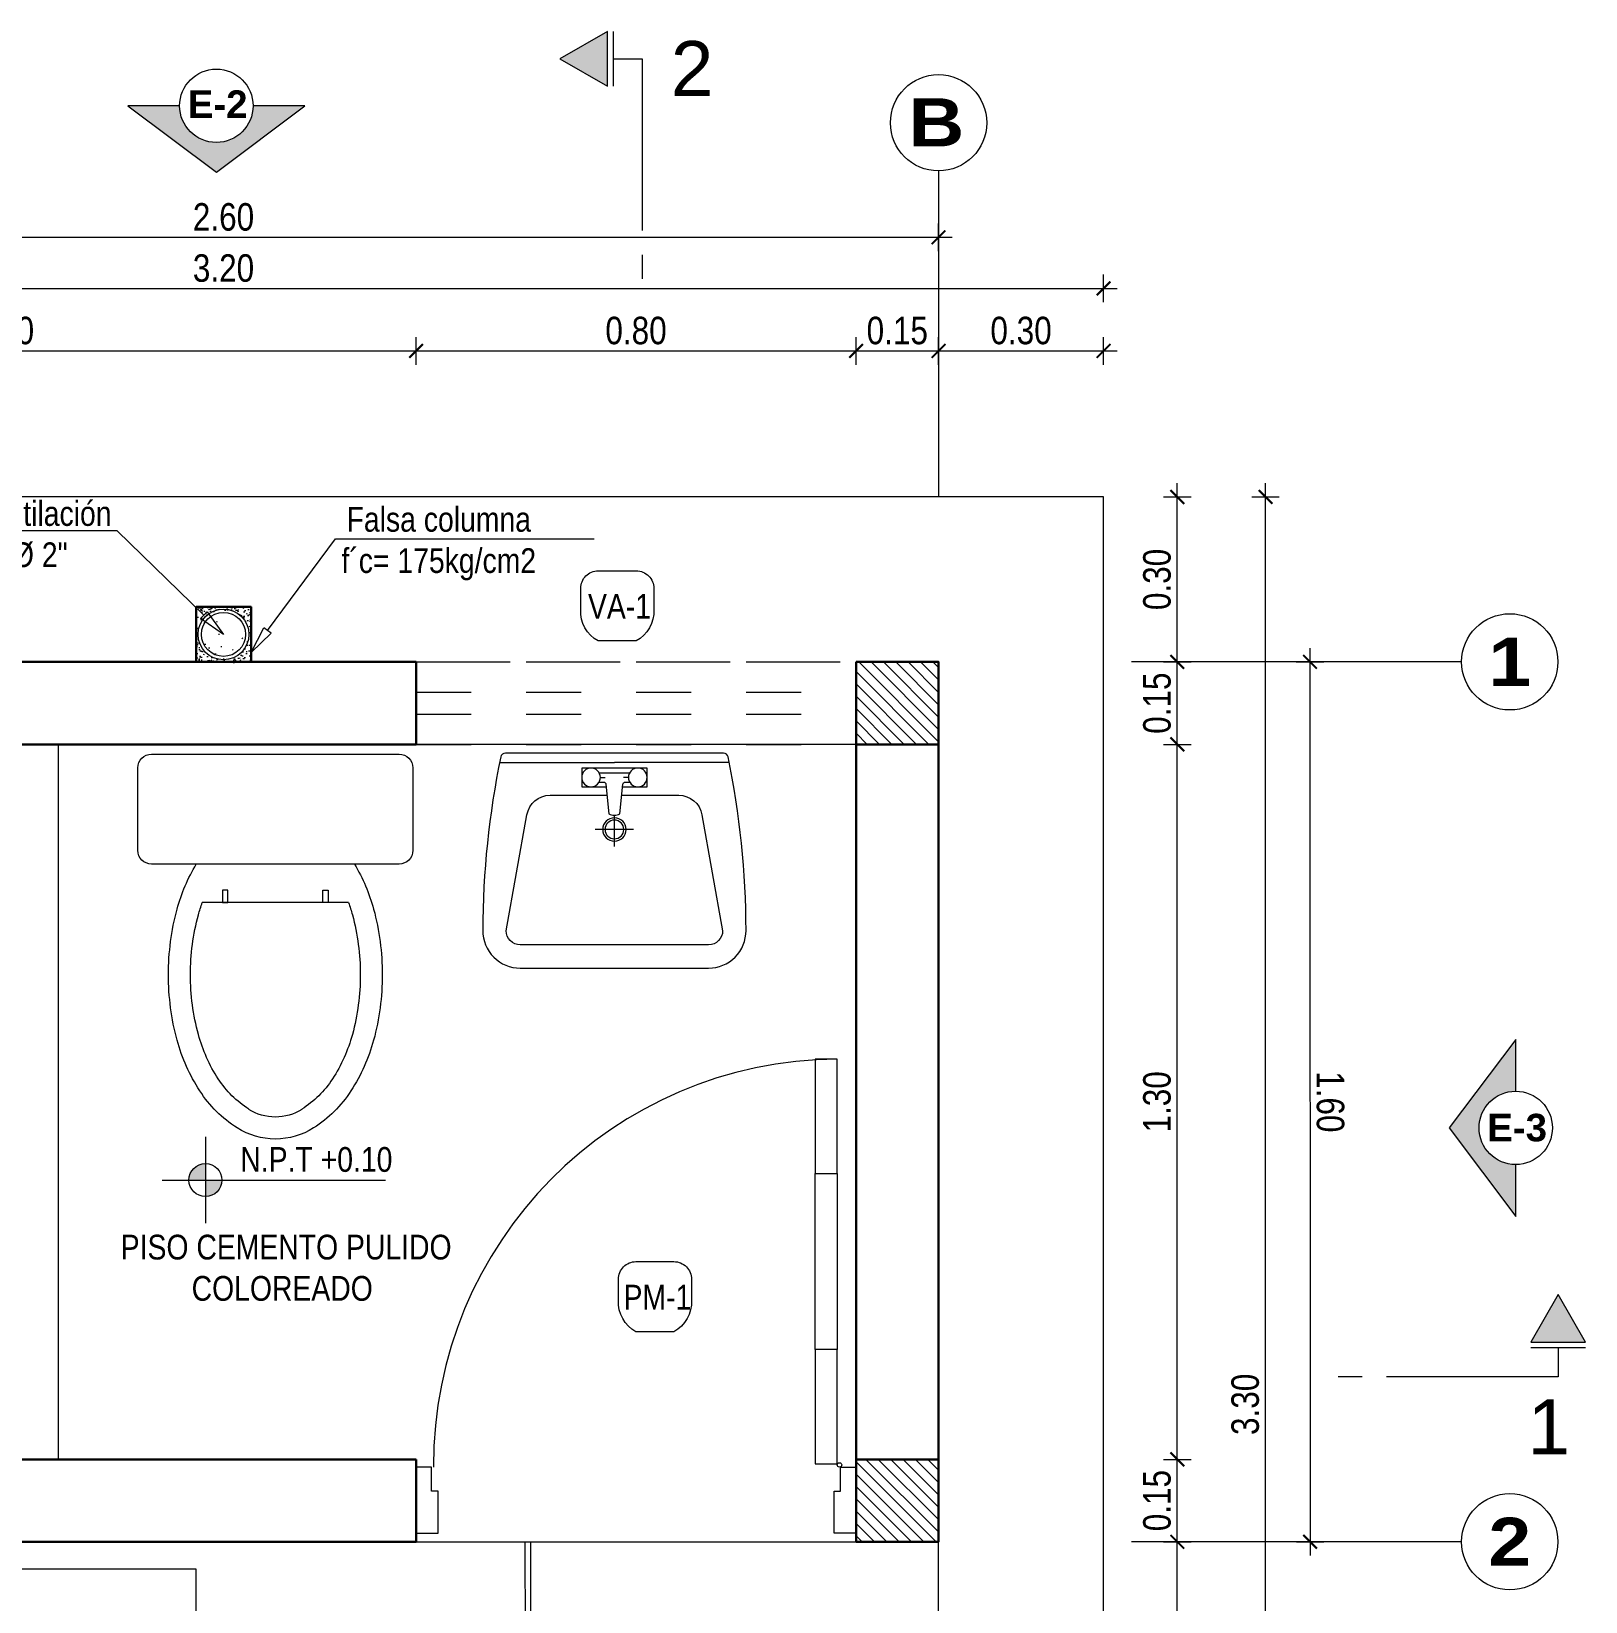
# Model space of a CAD drawing. Header units: metres. Extents: x 116.6 to 157, y -0.9 to 78.1.
# Drawn here: x 118.72 to 121.546, y 75.251 to 78.106 of the extents above; entities that cross this region are included whole.
import ezdxf
from ezdxf import colors
from ezdxf.entities.mleader import LeaderData, LeaderLine
from ezdxf.enums import TextEntityAlignment as Align
from ezdxf.math import Vec2, Vec3

# ---------------------------------------------------------------- set-up
doc = ezdxf.new("R2010")
doc.units = ezdxf.units.M
for name, pattern in [('ACAD_ISO02W100', [15, 12, -3]), ('ACAD_ISO04W100', [30, 24, -3, 0, -3]), ('DASHED2', [0.375, 0.25, -0.125])]:
    doc.linetypes.add(name, pattern=pattern)
doc.layers.get('0').update_dxf_attribs({"color": 253})
doc.layers.get('Defpoints').update_dxf_attribs({"color": 30, "lineweight": 9})
for name, color, linetype, lineweight in [('-Achurado', 251, 'Continuous', 5), ('-Acotado', 251, 'Continuous', 5), ('-Corte', 7, 'Continuous', 35), ('-Eje', 1, 'ACAD_ISO04W100', 9), ('-Proyeccion', 85, 'ACAD_ISO02W100', 9), ('-Textos', 7, 'Continuous', 20), ('-Vista', 148, 'Continuous', 9), ('ACI EJE', 8, 'DASHED2', 0), ('COLUMNAS', 4, 'Continuous', 50), ('Desagüe', 155, 'Continuous', 40), ('FIC-2ES_APARATOS SANITARIOS', 57, 'Continuous', 5), ('FIC-2ES_CONCRETO 210', 251, 'Continuous', 30), ('FIC-2ES_PUERTAS', 33, 'Continuous', 5), ('FIC-2ES_VEREDA', 253, 'Continuous', 5), ('ProfileEdges', 212, 'Continuous', 9)]:
    doc.layers.add(name, color=color, linetype=linetype, lineweight=lineweight)
doc.layers.add('A_50_CotasExter', color=253, linetype='Continuous')
doc.layers.add('THIET-BI', color=21, linetype='Continuous')
doc.layers.add('Observacioness', color=6, linetype='Continuous', plot=False)
doc.layers.add('VISTAS', color=7, linetype='Continuous', lineweight=5, true_color=0x383838)
doc.styles.add('-Arial', font='arial.ttf')
doc.styles.add('-Arial Narrow', font='ARIALN.TTF')
doc.styles.add('ARIALNEG', font='arialbd.ttf')
doc.dimstyles.new('Esc 1_20n', dxfattribs={"dimscale": 0.02, "dimtxt": 2, "dimasz": 1, "dimexe": 1, "dimexo": 1, "dimgap": 0.45, "dimtad": 1, "dimtoh": 1, "dimzin": 3, "dimdsep": 46, "dimtxsty": '-Arial Narrow', "dimblk": 'ARCHTICK', "dimcen": 1, "dimdle": 1, "dimclrd": 252, "dimclre": 252, "dimclrt": 252, "dimadec": 0, "dimazin": 0, "dimtfac": 1, "dimtix": 1, "dimtmove": 1, "dimatfit": 2, "dimldrblk": 'ARCHTICK', "dimfxl": 1, "dimfxlon": 1, "dimtolj": 2, "dimlwd": 5, "dimlwe": 5, "dimarcsym": 0})

# ---------------------------------------------------------------- blocks, each defined once
blk = doc.blocks.new('A$C562401CD')
at = {"color": 253, "lineweight": 5}
for points in [[(0.8617, 1.6605), (0.8167, 1.6605), (0.8167, 1.4265), (0.8617, 1.4265), (0.8617, 1.6605)], [(0.8167, 1.0665), (0.8167, 1.4265)], [(0.8617, 1.4265), (0.8617, 1.0665)], [(0.8617, 1.0665), (0.8167, 1.0665), (0.8167, 0.8325), (0.8617, 0.8325), (0.8617, 1.0665)], [(0.0315, 0.7763), (0.0315, 0.8258), (0, 0.8258), (0, 0.6908), (0.045, 0.6908), (0.045, 0.7763), (0.0315, 0.7763)], [(0.8685, 0.7763), (0.8685, 0.8258), (0.9, 0.8258), (0.9, 0.6908), (0.855, 0.6908), (0.855, 0.7763), (0.8685, 0.7763)]]:
    blk.add_lwpolyline(points, dxfattribs=at)
blk.add_circle((0.8662, 0.8303, 0), 0.0045, dxfattribs=at)
at = {"color": 253, "linetype": 'Continuous', "lineweight": 5}
blk.add_arc((0.8662, 0.8303, 0), 0.8303, 90.3108, 180.3108, dxfattribs=at)
blk = doc.blocks.new('A$C1C9F7481')
at = {"layer": 'THIET-BI', "color": 253, "linetype": 'Continuous', "lineweight": 5}
for p, q in [((2.7122, 1.8896), (2.9209, 1.8896)), ((3.1296, 1.8896), (2.9209, 1.8896)), ((2.9487, 1.8709), (2.8932, 1.8709)), ((2.8954, 1.8624), (2.9043, 1.8624)), ((2.9464, 1.8624), (2.9375, 1.8624)), ((2.9209, 1.7366), (2.9209, 1.7935))]:
    blk.add_line(p, q, dxfattribs=at)
blk.add_lwpolyline([(3.1276, 1.8998, -0.0504), (3.1602, 1.5838, -0.414891), (3.0922, 1.5156), (2.9209, 1.5156), (2.7496, 1.5156, -0.414891), (2.6816, 1.5838, -0.0504), (2.7143, 1.8998, -0.355722), (2.7226, 1.9066), (3.1192, 1.9066, -0.355722)], format="xyb", close=True, dxfattribs=at)
for points in [[(2.906, 1.8454), (2.8614, 1.8454), (2.8614, 1.8624), (2.8614, 1.8794), (2.9209, 1.8794), (2.9804, 1.8794), (2.9804, 1.8624), (2.9804, 1.8454), (2.9359, 1.8454)], [(2.8862, 1.7677), (2.9209, 1.7677), (2.9557, 1.7677)]]:
    blk.add_lwpolyline(points, dxfattribs=at)
for points in [[(2.9075, 1.83), (2.8039, 1.83, 0.366998), (2.762, 1.7944), (2.7241, 1.5837, 0.414891), (2.7496, 1.5581), (2.9209, 1.5581), (3.0922, 1.5581, 0.414891), (3.1177, 1.5837), (3.0799, 1.7944, 0.366998), (3.038, 1.83), (2.9344, 1.83)], [(2.9487, 1.8539), (2.9406, 1.8539, 0.385832), (2.9363, 1.8501), (2.931, 1.7962, -0.270314), (2.9108, 1.7962), (2.9055, 1.8501, 0.385832), (2.9013, 1.8539), (2.8932, 1.8539)]]:
    blk.add_lwpolyline(points, format="xyb", dxfattribs=at)
for centre, radius in [((2.8784, 1.8624), 0.017), ((2.9634, 1.8624), 0.017), ((2.9209, 1.7677), 0.0213), ((2.9209, 1.7677), 0.017)]:
    blk.add_circle(centre, radius, dxfattribs=at)
blk = doc.blocks.new('A$C793314D9')
at = {"layer": 'THIET-BI', "color": 253, "linetype": 'Continuous', "lineweight": 5}
for p, q in [((475, 700), (25, 700)), ((0, 675), (0, 525)), ((500, 525), (500, 675)), ((25, 500), (475, 500)), ((117.1, 430), (382.9, 430)), ((163.6, 452.4), (153.8, 452.4)), ((153.8, 452.4), (153.8, 429.9)), ((153.8, 429.9), (163.6, 429.9)), ((163.6, 429.9), (163.6, 452.4)), ((336.2, 452.4), (345.9, 452.4)), ((336.2, 429.9), (336.2, 452.4)), ((345.9, 429.9), (336.2, 429.9)), ((345.9, 452.4), (345.9, 429.9))]:
    blk.add_line(p, q, dxfattribs=at)
for centre, radius, start, end in [((25, 675), 25, 90, 180), ((475, 675), 25, 0, 90), ((25, 525), 25, 180, 270), ((475, 525), 25, 270, 0), ((383.8, 333.9), 323.5, 149.0966, 164.9269), ((116.2, 333.9), 323.5, 15.0731, 30.9034), ((383.8, 333.9), 283.5, 160.176, 164.9269), ((116.2, 333.9), 283.5, 15.0731, 19.824), ((513.7, 298.9), 458.1, 164.9269, 180), ((513.7, 298.9), 418.1, 164.9269, 180), ((-13.7, 298.9), 418.1, 0, 15.0731), ((-13.7, 298.9), 458.1, 0, 15.0731), ((513.7, 298.9), 458.1, 180, 195.0731), ((513.7, 298.9), 418.1, 180, 195.0731), ((-13.7, 298.9), 418.1, 344.9269, 360), ((-13.7, 298.9), 458.1, 344.9269, 0), ((383.8, 263.9), 323.5, 195.0731, 213.0315), ((383.8, 263.9), 283.5, 195.0731, 213.0315), ((116.2, 263.9), 283.5, 326.9685, 344.9269), ((116.2, 263.9), 323.5, 326.9685, 344.9269), ((301.7, 210.5), 225.5, 213.0315, 237.5002), ((301.7, 210.5), 185.5, 213.0315, 237.5002), ((198.3, 210.5), 185.5, 302.4998, 326.9685), ((198.3, 210.5), 225.5, 302.4998, 326.9685), ((250, 129.3), 89.3, 237.5002, 270), ((250, 129.3), 89.3, 270, 302.4998), ((250, 129.3), 129.3, 237.5002, 270), ((250, 129.3), 129.3, 270, 302.4998)]:
    blk.add_arc(centre, radius, start, end, dxfattribs=at)
blk = doc.blocks.new('Corte Vertical 1_1000')
at = {"layer": '-Eje'}
blk.add_hatch(color=256, dxfattribs=at).paths.add_polyline_path([(13.34, -3.56), (9.86, -1.57), (9.86, -5.55)])
for p, q in [((9.44, -1.57), (9.44, -5.55)), ((9.44, -3.56), (7.34, -3.56))]:
    blk.add_line(p, q, dxfattribs=at)
blk.add_lwpolyline([(13.34, -3.56), (9.86, -5.55), (9.86, -1.57)], close=True, dxfattribs=at)
for points in [[(7.34, -3.56), (7.34, -16.05)], [(7.34, -14.25), (7.34, -16)], [(7.34, -17.81), (7.34, -19.56)]]:
    blk.add_lwpolyline(points, dxfattribs=at)
at = {"layer": '-Eje', "style": '-Arial'}
blk.add_attdef('A', text='', height=4, dxfattribs=at).set_placement((3.71, -4.24), align=Align.MIDDLE)
blk = doc.blocks.new('Nivel Planta 1_1000')
at = {"layer": '-Acotado'}
h = blk.add_hatch(color=256, dxfattribs=at)
h.paths.add_polyline_path([(0, 1.2, 0.414214), (-1.2, 0), (0, 0)])
h.paths.add_polyline_path([(0, -1.2, 0.414214), (1.2, 0), (0, 0)])
for p, q in [((0, 3.14), (0, -3.14)), ((-3.14, 0), (13.1, 0))]:
    blk.add_line(p, q, dxfattribs=at)
blk.add_circle((0, 0), 1.2, dxfattribs=at)
at = {"layer": '-Acotado', "style": '-Arial Narrow'}
blk.add_attdef('NIVEL', (2.54, 0.6), '', height=1.8, dxfattribs=at)
blk = doc.blocks.new('_ClosedBlank')
at = {"color": 0, "linetype": 'ByBlock', "lineweight": -2}
for p, q in [((-1, 0.167), (0, 0)), ((-1, 0.167), (-1, -0.167)), ((0, 0), (-1, -0.167))]:
    blk.add_line(p, q, dxfattribs=at)
blk = doc.blocks.new('_ArchTick')
at = {"color": 0, "linetype": 'ByBlock', "const_width": 0.15}
blk.add_lwpolyline([(-0.5, -0.5), (0.5, 0.5)], dxfattribs=at)
blk = doc.blocks.new('*D745')
at = {"layer": 'A_50_CotasExter', "color": 252, "lineweight": 5, "transparency": 16777216}
for p, q in [((119.0195, 73.8321), (119.0195, 73.7821)), ((119.4195, 73.8321), (119.4195, 73.7821)), ((118.9945, 73.8071), (119.4445, 73.8071))]:
    blk.add_line(p, q, dxfattribs=at)
at = {"layer": 'Defpoints', "color": 0, "transparency": 16777216}
for p in [(119.4195, 75.3596), (119.0195, 74.7096), (119.4195, 73.8071)]:
    blk.add_point(p, dxfattribs=at)
at = {"layer": 'A_50_CotasExter', "color": 252, "lineweight": 5, "transparency": 16777216, "xscale": 0.025, "yscale": 0.025, "zscale": 0.025}
for p, rotation in [((119.0195, 73.8071), 179.9999999999919), ((119.4195, 73.8071), 359.9999999999918)]:
    blk.add_blockref('_ArchTick', p, dxfattribs=dict(at, rotation=rotation))
at = {"layer": 'A_50_CotasExter', "color": 252, "transparency": 16777216, "insert": (119.2195, 73.8438), "char_height": 0.05, "attachment_point": 5, "style": '-Arial Narrow'}
blk.add_mtext('\\A2;0.40', dxfattribs=at)
blk = doc.blocks.new('*D746')
at = {"layer": 'A_50_CotasExter', "color": 252, "lineweight": 5, "transparency": 16777216}
for p, q in [((119.4195, 73.8321), (119.4195, 73.7821)), ((120.2195, 73.8321), (120.2195, 73.7821)), ((119.3945, 73.8071), (120.2445, 73.8071))]:
    blk.add_line(p, q, dxfattribs=at)
at = {"layer": 'Defpoints', "color": 0, "transparency": 16777216}
for p in [(119.4195, 75.3596), (120.2195, 75.3596), (120.2195, 73.8071)]:
    blk.add_point(p, dxfattribs=at)
at = {"layer": 'A_50_CotasExter', "color": 252, "lineweight": 5, "transparency": 16777216, "xscale": 0.025, "yscale": 0.025, "zscale": 0.025}
for p, rotation in [((119.4195, 73.8071), 179.9999999999919), ((120.2195, 73.8071), 359.9999999999918)]:
    blk.add_blockref('_ArchTick', p, dxfattribs=dict(at, rotation=rotation))
at = {"layer": 'A_50_CotasExter', "color": 252, "transparency": 16777216, "insert": (119.8195, 73.8438), "char_height": 0.05, "attachment_point": 5, "style": '-Arial Narrow'}
blk.add_mtext('\\A2;0.80', dxfattribs=at)
blk = doc.blocks.new('*D747')
at = {"layer": 'A_50_CotasExter', "color": 252, "lineweight": 5, "transparency": 16777216}
for p, q in [((120.2195, 73.8321), (120.2195, 73.7821)), ((120.3695, 73.8321), (120.3695, 73.7821)), ((120.1945, 73.8071), (120.3945, 73.8071))]:
    blk.add_line(p, q, dxfattribs=at)
at = {"layer": 'Defpoints', "color": 0, "transparency": 16777216}
for p in [(120.2195, 75.3596), (120.3695, 75.3596), (120.3695, 73.8071)]:
    blk.add_point(p, dxfattribs=at)
at = {"layer": 'A_50_CotasExter', "color": 252, "lineweight": 5, "transparency": 16777216, "xscale": 0.025, "yscale": 0.025, "zscale": 0.025}
for p, rotation in [((120.2195, 73.8071), 179.9999999999919), ((120.3695, 73.8071), 359.9999999999918)]:
    blk.add_blockref('_ArchTick', p, dxfattribs=dict(at, rotation=rotation))
at = {"layer": 'A_50_CotasExter', "color": 252, "transparency": 16777216, "insert": (120.2945, 73.8438), "char_height": 0.05, "attachment_point": 5, "style": '-Arial Narrow'}
blk.add_mtext('\\A2;0.15', dxfattribs=at)
blk = doc.blocks.new('*D759')
at = {"layer": 'A_50_CotasExter', "color": 252, "lineweight": 5, "transparency": 16777216}
for p, q in [((120.8036, 73.9346), (120.8036, 75.3846)), ((120.7786, 75.3596), (120.8286, 75.3596)), ((120.7786, 73.9596), (120.8286, 73.9596))]:
    blk.add_line(p, q, dxfattribs=at)
at = {"layer": 'Defpoints', "color": 0, "transparency": 16777216}
for p in [(120.3695, 75.3596), (120.8036, 75.3596), (120.6695, 73.9596)]:
    blk.add_point(p, dxfattribs=at)
at = {"layer": 'A_50_CotasExter', "color": 252, "lineweight": 5, "transparency": 16777216, "xscale": 0.025, "yscale": 0.025, "zscale": 0.025}
for p, rotation in [((120.8036, 75.3596), 90), ((120.8036, 73.9596), 270)]:
    blk.add_blockref('_ArchTick', p, dxfattribs=dict(at, rotation=rotation))
at = {"layer": 'A_50_CotasExter', "color": 252, "transparency": 16777216, "insert": (120.7668, 74.6596), "char_height": 0.05, "attachment_point": 5, "rotation": 90, "style": '-Arial Narrow'}
blk.add_mtext('\\A2;1.40', dxfattribs=at)
blk = doc.blocks.new('*D760')
at = {"layer": 'A_50_CotasExter', "color": 252, "lineweight": 5, "transparency": 16777216}
for p, q in [((120.8036, 75.3346), (120.8036, 75.5346)), ((120.7786, 75.5096), (120.8286, 75.5096)), ((120.7786, 75.3596), (120.8286, 75.3596))]:
    blk.add_line(p, q, dxfattribs=at)
at = {"layer": 'Defpoints', "color": 0, "transparency": 16777216}
for p in [(120.3695, 75.5096), (120.8036, 75.5096), (120.3695, 75.3596)]:
    blk.add_point(p, dxfattribs=at)
at = {"layer": 'A_50_CotasExter', "color": 252, "lineweight": 5, "transparency": 16777216, "xscale": 0.025, "yscale": 0.025, "zscale": 0.025}
for p, rotation in [((120.8036, 75.5096), 90), ((120.8036, 75.3596), 270)]:
    blk.add_blockref('_ArchTick', p, dxfattribs=dict(at, rotation=rotation))
at = {"layer": 'A_50_CotasExter', "color": 252, "transparency": 16777216, "insert": (120.7668, 75.4346), "char_height": 0.05, "attachment_point": 5, "rotation": 90, "style": '-Arial Narrow'}
blk.add_mtext('\\A2;0.15', dxfattribs=at)
blk = doc.blocks.new('*D761')
at = {"layer": 'A_50_CotasExter', "color": 252, "lineweight": 5, "transparency": 16777216}
for p, q in [((120.8036, 75.4846), (120.8036, 76.8346)), ((120.7786, 76.8096), (120.8286, 76.8096)), ((120.7786, 75.5096), (120.8286, 75.5096))]:
    blk.add_line(p, q, dxfattribs=at)
at = {"layer": 'Defpoints', "color": 0, "transparency": 16777216}
for p in [(120.3695, 76.8096), (120.8036, 76.8096), (120.3695, 75.5096)]:
    blk.add_point(p, dxfattribs=at)
at = {"layer": 'A_50_CotasExter', "color": 252, "lineweight": 5, "transparency": 16777216, "xscale": 0.025, "yscale": 0.025, "zscale": 0.025}
for p, rotation in [((120.8036, 76.8096), 90), ((120.8036, 75.5096), 270)]:
    blk.add_blockref('_ArchTick', p, dxfattribs=dict(at, rotation=rotation))
at = {"layer": 'A_50_CotasExter', "color": 252, "transparency": 16777216, "insert": (120.7668, 76.1596), "char_height": 0.05, "attachment_point": 5, "rotation": 90, "style": '-Arial Narrow'}
blk.add_mtext('\\A2;1.30', dxfattribs=at)
blk = doc.blocks.new('*D762')
at = {"layer": 'A_50_CotasExter', "color": 252, "lineweight": 5, "transparency": 16777216}
for p, q in [((120.8036, 76.7846), (120.8036, 76.9846)), ((120.7786, 76.9596), (120.8286, 76.9596)), ((120.7786, 76.8096), (120.8286, 76.8096))]:
    blk.add_line(p, q, dxfattribs=at)
at = {"layer": 'Defpoints', "color": 0, "transparency": 16777216}
for p in [(120.3695, 76.9596), (120.8036, 76.9596), (120.3695, 76.8096)]:
    blk.add_point(p, dxfattribs=at)
at = {"layer": 'A_50_CotasExter', "color": 252, "lineweight": 5, "transparency": 16777216, "xscale": 0.025, "yscale": 0.025, "zscale": 0.025}
for p, rotation in [((120.8036, 76.9596), 90), ((120.8036, 76.8096), 270)]:
    blk.add_blockref('_ArchTick', p, dxfattribs=dict(at, rotation=rotation))
at = {"layer": 'A_50_CotasExter', "color": 252, "transparency": 16777216, "insert": (120.7668, 76.8846), "char_height": 0.05, "attachment_point": 5, "rotation": 90, "style": '-Arial Narrow'}
blk.add_mtext('\\A2;0.15', dxfattribs=at)
blk = doc.blocks.new('*D763')
at = {"layer": 'A_50_CotasExter', "color": 252, "lineweight": 5, "transparency": 16777216}
for p, q in [((120.8036, 76.9346), (120.8036, 77.2846)), ((120.7786, 77.2596), (120.8286, 77.2596)), ((120.7786, 76.9596), (120.8286, 76.9596))]:
    blk.add_line(p, q, dxfattribs=at)
at = {"layer": 'Defpoints', "color": 0, "transparency": 16777216}
for p in [(120.4695, 77.2596), (120.8036, 77.2596), (120.3695, 76.9596)]:
    blk.add_point(p, dxfattribs=at)
at = {"layer": 'A_50_CotasExter', "color": 252, "lineweight": 5, "transparency": 16777216, "xscale": 0.025, "yscale": 0.025, "zscale": 0.025}
for p, rotation in [((120.8036, 77.2596), 90), ((120.8036, 76.9596), 270)]:
    blk.add_blockref('_ArchTick', p, dxfattribs=dict(at, rotation=rotation))
at = {"layer": 'A_50_CotasExter', "color": 252, "transparency": 16777216, "insert": (120.7668, 77.1096), "char_height": 0.05, "attachment_point": 5, "rotation": 90, "style": '-Arial Narrow'}
blk.add_mtext('\\A2;0.30', dxfattribs=at)
blk = doc.blocks.new('*D764')
at = {"layer": 'A_50_CotasExter', "color": 252, "lineweight": 5, "transparency": 16777216}
for p, q in [((120.964, 73.9346), (120.964, 77.2846)), ((120.939, 77.2596), (120.989, 77.2596)), ((120.939, 73.9596), (120.989, 73.9596))]:
    blk.add_line(p, q, dxfattribs=at)
at = {"layer": 'Defpoints', "color": 0, "transparency": 16777216}
for p in [(120.6695, 77.2596), (120.964, 77.2596), (120.6695, 73.9596)]:
    blk.add_point(p, dxfattribs=at)
at = {"layer": 'A_50_CotasExter', "color": 252, "lineweight": 5, "transparency": 16777216, "xscale": 0.025, "yscale": 0.025, "zscale": 0.025}
for p, rotation in [((120.964, 77.2596), 90), ((120.964, 73.9596), 270)]:
    blk.add_blockref('_ArchTick', p, dxfattribs=dict(at, rotation=rotation))
at = {"layer": 'A_50_CotasExter', "color": 252, "transparency": 16777216, "insert": (120.9272, 75.6096), "char_height": 0.05, "attachment_point": 5, "rotation": 90, "style": '-Arial Narrow'}
blk.add_mtext('\\A2;3.30', dxfattribs=at)
blk = doc.blocks.new('*D765')
at = {"layer": 'A_50_CotasExter', "color": 252, "lineweight": 5, "transparency": 16777216}
for p, q in [((121.0448, 76.9847), (121.045, 75.3347)), ((121.0198, 76.9597), (121.0698, 76.9597)), ((121.02, 75.3597), (121.07, 75.3597))]:
    blk.add_line(p, q, dxfattribs=at)
at = {"layer": 'Defpoints', "color": 0, "transparency": 16777216}
for p in [(120.6695, 76.9596), (120.6697, 75.3596), (121.045, 75.3597)]:
    blk.add_point(p, dxfattribs=at)
at = {"layer": 'A_50_CotasExter', "color": 252, "lineweight": 5, "transparency": 16777216, "xscale": 0.025, "yscale": 0.025, "zscale": 0.025}
for p, rotation in [((121.0448, 76.9597), 90.00778320935338), ((121.045, 75.3597), 270.0077832093534)]:
    blk.add_blockref('_ArchTick', p, dxfattribs=dict(at, rotation=rotation))
at = {"layer": 'A_50_CotasExter', "color": 252, "transparency": 16777216, "insert": (121.0817, 76.1597), "char_height": 0.05, "attachment_point": 5, "rotation": 270.0078, "style": '-Arial Narrow'}
blk.add_mtext('\\A2;1.60', dxfattribs=at)
blk = doc.blocks.new('*D768')
at = {"layer": 'A_50_CotasExter', "color": 252, "lineweight": 5, "transparency": 16777216}
for p, q in [((117.9195, 77.5001), (117.9195, 77.5501)), ((119.4195, 77.5001), (119.4195, 77.5501)), ((117.8945, 77.5251), (119.4445, 77.5251))]:
    blk.add_line(p, q, dxfattribs=at)
at = {"layer": 'Defpoints', "color": 0, "transparency": 16777216}
for p in [(119.4195, 77.5251), (117.9195, 77.0596), (119.4195, 77.0596)]:
    blk.add_point(p, dxfattribs=at)
at = {"layer": 'A_50_CotasExter', "color": 252, "lineweight": 5, "transparency": 16777216, "xscale": 0.025, "yscale": 0.025, "zscale": 0.025, "rotation": 180}
blk.add_blockref('_ArchTick', (117.9195, 77.5251), dxfattribs=at)
at = {"layer": 'A_50_CotasExter', "color": 252, "lineweight": 5, "transparency": 16777216, "xscale": 0.025, "yscale": 0.025, "zscale": 0.025}
blk.add_blockref('_ArchTick', (119.4195, 77.5251), dxfattribs=at)
at = {"layer": 'A_50_CotasExter', "color": 252, "transparency": 16777216, "insert": (118.6695, 77.5619), "char_height": 0.05, "attachment_point": 5, "style": '-Arial Narrow'}
blk.add_mtext('\\A2;1.50', dxfattribs=at)
blk = doc.blocks.new('*D769')
at = {"layer": 'A_50_CotasExter', "color": 252, "lineweight": 5, "transparency": 16777216}
for p, q in [((119.4195, 77.5001), (119.4195, 77.5501)), ((120.2195, 77.5001), (120.2195, 77.5501)), ((119.3945, 77.5251), (120.2445, 77.5251))]:
    blk.add_line(p, q, dxfattribs=at)
at = {"layer": 'Defpoints', "color": 0, "transparency": 16777216}
for p in [(120.2195, 77.5251), (119.4195, 77.0596), (120.2195, 77.0596)]:
    blk.add_point(p, dxfattribs=at)
at = {"layer": 'A_50_CotasExter', "color": 252, "lineweight": 5, "transparency": 16777216, "xscale": 0.025, "yscale": 0.025, "zscale": 0.025, "rotation": 180}
blk.add_blockref('_ArchTick', (119.4195, 77.5251), dxfattribs=at)
at = {"layer": 'A_50_CotasExter', "color": 252, "lineweight": 5, "transparency": 16777216, "xscale": 0.025, "yscale": 0.025, "zscale": 0.025}
blk.add_blockref('_ArchTick', (120.2195, 77.5251), dxfattribs=at)
at = {"layer": 'A_50_CotasExter', "color": 252, "transparency": 16777216, "insert": (119.8195, 77.5619), "char_height": 0.05, "attachment_point": 5, "style": '-Arial Narrow'}
blk.add_mtext('\\A2;0.80', dxfattribs=at)
blk = doc.blocks.new('*D770')
at = {"layer": 'A_50_CotasExter', "color": 252, "lineweight": 5, "transparency": 16777216}
for p, q in [((120.2195, 77.5001), (120.2195, 77.5501)), ((120.3695, 77.5001), (120.3695, 77.5501)), ((120.1945, 77.5251), (120.3945, 77.5251))]:
    blk.add_line(p, q, dxfattribs=at)
at = {"layer": 'Defpoints', "color": 0, "transparency": 16777216}
for p in [(120.3695, 77.5251), (120.2195, 77.0596), (120.3695, 77.0596)]:
    blk.add_point(p, dxfattribs=at)
at = {"layer": 'A_50_CotasExter', "color": 252, "lineweight": 5, "transparency": 16777216, "xscale": 0.025, "yscale": 0.025, "zscale": 0.025, "rotation": 180}
blk.add_blockref('_ArchTick', (120.2195, 77.5251), dxfattribs=at)
at = {"layer": 'A_50_CotasExter', "color": 252, "lineweight": 5, "transparency": 16777216, "xscale": 0.025, "yscale": 0.025, "zscale": 0.025}
blk.add_blockref('_ArchTick', (120.3695, 77.5251), dxfattribs=at)
at = {"layer": 'A_50_CotasExter', "color": 252, "transparency": 16777216, "insert": (120.2945, 77.5619), "char_height": 0.05, "attachment_point": 5, "style": '-Arial Narrow'}
blk.add_mtext('\\A2;0.15', dxfattribs=at)
blk = doc.blocks.new('*D771')
at = {"layer": 'A_50_CotasExter', "color": 252, "lineweight": 5, "transparency": 16777216}
for p, q in [((120.3695, 77.5001), (120.3695, 77.5501)), ((120.6695, 77.5001), (120.6695, 77.5501)), ((120.3445, 77.5251), (120.6945, 77.5251))]:
    blk.add_line(p, q, dxfattribs=at)
at = {"layer": 'Defpoints', "color": 0, "transparency": 16777216}
for p in [(120.6695, 77.5251), (120.6695, 77.2596), (120.3695, 77.0596)]:
    blk.add_point(p, dxfattribs=at)
at = {"layer": 'A_50_CotasExter', "color": 252, "lineweight": 5, "transparency": 16777216, "xscale": 0.025, "yscale": 0.025, "zscale": 0.025, "rotation": 180}
blk.add_blockref('_ArchTick', (120.3695, 77.5251), dxfattribs=at)
at = {"layer": 'A_50_CotasExter', "color": 252, "lineweight": 5, "transparency": 16777216, "xscale": 0.025, "yscale": 0.025, "zscale": 0.025}
blk.add_blockref('_ArchTick', (120.6695, 77.5251), dxfattribs=at)
at = {"layer": 'A_50_CotasExter', "color": 252, "transparency": 16777216, "insert": (120.5195, 77.5619), "char_height": 0.05, "attachment_point": 5, "style": '-Arial Narrow'}
blk.add_mtext('\\A2;0.30', dxfattribs=at)
blk = doc.blocks.new('*D772')
at = {"layer": 'A_50_CotasExter', "color": 252, "lineweight": 5, "transparency": 16777216}
for p, q in [((117.4695, 77.6138), (117.4695, 77.6638)), ((120.6695, 77.6138), (120.6695, 77.6638)), ((117.4445, 77.6388), (120.6945, 77.6388))]:
    blk.add_line(p, q, dxfattribs=at)
at = {"layer": 'Defpoints', "color": 0, "transparency": 16777216}
for p in [(120.6695, 77.6388), (117.4695, 77.2596), (120.6695, 77.2596)]:
    blk.add_point(p, dxfattribs=at)
at = {"layer": 'A_50_CotasExter', "color": 252, "lineweight": 5, "transparency": 16777216, "xscale": 0.025, "yscale": 0.025, "zscale": 0.025, "rotation": 180}
blk.add_blockref('_ArchTick', (117.4695, 77.6388), dxfattribs=at)
at = {"layer": 'A_50_CotasExter', "color": 252, "lineweight": 5, "transparency": 16777216, "xscale": 0.025, "yscale": 0.025, "zscale": 0.025}
blk.add_blockref('_ArchTick', (120.6695, 77.6388), dxfattribs=at)
at = {"layer": 'A_50_CotasExter', "color": 252, "transparency": 16777216, "insert": (119.0695, 77.6755), "char_height": 0.05, "attachment_point": 5, "style": '-Arial Narrow'}
blk.add_mtext('\\A2;3.20', dxfattribs=at)
blk = doc.blocks.new('*D773')
at = {"layer": 'A_50_CotasExter', "color": 252, "lineweight": 5, "transparency": 16777216}
for p, q in [((117.7695, 77.7067), (117.7695, 77.7567)), ((120.3695, 77.7067), (120.3695, 77.7567)), ((117.7445, 77.7317), (120.3945, 77.7317))]:
    blk.add_line(p, q, dxfattribs=at)
at = {"layer": 'Defpoints', "color": 0, "transparency": 16777216}
for p in [(120.3695, 77.7317), (117.7695, 77.2596), (120.3695, 77.2596)]:
    blk.add_point(p, dxfattribs=at)
at = {"layer": 'A_50_CotasExter', "color": 252, "lineweight": 5, "transparency": 16777216, "xscale": 0.025, "yscale": 0.025, "zscale": 0.025, "rotation": 180}
blk.add_blockref('_ArchTick', (117.7695, 77.7317), dxfattribs=at)
at = {"layer": 'A_50_CotasExter', "color": 252, "lineweight": 5, "transparency": 16777216, "xscale": 0.025, "yscale": 0.025, "zscale": 0.025}
blk.add_blockref('_ArchTick', (120.3695, 77.7317), dxfattribs=at)
at = {"layer": 'A_50_CotasExter', "color": 252, "transparency": 16777216, "insert": (119.0695, 77.7685), "char_height": 0.05, "attachment_point": 5, "style": '-Arial Narrow'}
blk.add_mtext('\\A2;2.60', dxfattribs=at)

msp = doc.modelspace()

# ---------------------------------------------------------------- hatches: boundary and pattern name
at = {"layer": '-Achurado', "lineweight": 5, "ltscale": 0.009}
h = msp.add_hatch(dxfattribs=at)
h.set_pattern_fill('ANSI31', color=256, scale=0.005, angle=-90)
h.paths.add_polyline_path([(120.3695, 76.9596), (120.2195, 76.9596), (120.2195, 76.8096), (120.3695, 76.8096)])
h = msp.add_hatch(dxfattribs=at)
h.set_pattern_fill('ANSI31', color=256, scale=0.005, angle=-90)
h.paths.add_polyline_path([(120.3695, 75.5096), (120.2195, 75.5096), (120.2195, 75.3596), (120.3695, 75.3596)])
at = {"layer": 'Observacioness', "lineweight": 5, "ltscale": 0.1}
h = msp.add_hatch(dxfattribs=at)
h.set_pattern_fill('AR-CONC', color=0, scale=0.003)
h.set_pattern_definition([(50, (-800677.120523, -9254151.98361), (0.021517805478023, -0.001882564049478), [0.00225, -0.02475]), (355, (-800677.120523, -9254151.98361), (-0.00416254000839, 0.022565764011), [0.0018, -0.0198]), (100.45144446, (-800677.11873, -9254151.983767), (0.017355265401813, 0.02068319972906), [0.00191220576, -0.02103426336]), (46.1842, (-800677.120523, -9254151.97761), (0.03201723992015, -0.00496557842379), [0.003375, -0.037125]), (96.63563549, (-800677.117855, -9254151.978024), (0.02803985837023, 0.02922355802324), [0.00286831026, -0.0315514128]), (351.18416399, (-800677.120523, -9254151.97761), (0.02803985835164, 0.0292235580081), [0.0027, -0.02970000003]), (21, (-800677.117523, -9254151.97911), (0.017907211563554, -0.01207856671996), [0.00225, -0.02475]), (326, (-800677.117523, -9254151.97911), (0.00729945995765, 0.021754501351406), [0.0018, -0.0198]), (71.45144474, (-800677.11603, -9254151.980116), (0.0252066713019, 0.00967593458419), [0.0019122057, -0.02103426336]), (37.5, (-800677.120523, -9254151.98361), (0.000364795659519, 0.0099868156149393), [0, -0.01956, 0, -0.0201, 0, -0.019875]), (7.5, (-800677.120523, -9254151.98361), (0.007892086123264, 0.011832351356471), [0, -0.01146, 0, -0.01911, 0, -0.007575]), (327.5, (-800677.127213, -9254151.98361), (0.016014673085172, -0.0006766461520314), [0, -0.0075, 0, -0.0234, 0, -0.03105]), (317.5, (-800677.130213, -9254151.98361), (0.017495585080272, 0.00300314946997), [0, -0.00975, 0, -0.01554, 0, -0.02205])])
h.paths.add_polyline_path([(119.0195, 76.9596), (119.0195, 77.0596), (119.1195, 77.0596), (119.1195, 76.9596)])
edge = h.paths.add_edge_path(flags=16)
edge.add_arc((119.0695, 77.0096), 0.0462, 0, 360)
at = {"layer": 'VISTAS', "true_color": 0xc2c2c2}
h = msp.add_hatch(color=9, dxfattribs=at)
h.dxf.hatch_style = 1
h.paths.add_polyline_path([(118.9898, 77.9709), (118.8954, 77.9709), (119.0565, 77.8501), (119.2176, 77.9709), (119.1232, 77.9709, -0.198912), (119.1037, 77.9238, -0.668179)])
h = msp.add_hatch(color=9, dxfattribs=at)
h.dxf.hatch_style = 1
h.paths.add_polyline_path([(121.4188, 76.1789), (121.4188, 76.2733), (121.298, 76.1123), (121.4188, 75.9512), (121.4188, 76.0456, -0.198912), (121.3716, 76.0651, -0.668179)])

# ---------------------------------------------------------------- linework, layer by layer
at = {"layer": '-Acotado'}
for points in [[(119.7508, 77.1252), (119.8199, 77.1252, -0.414214), (119.8518, 77.0933), (119.8518, 77.0546, -0.286478), (119.8199, 76.9977), (119.7508, 76.9977, -0.286478), (119.7189, 77.0546), (119.7189, 77.0933, -0.414214)], [(119.8194, 75.8691), (119.8884, 75.8691, -0.414214), (119.9203, 75.8372), (119.9203, 75.7985, -0.286478), (119.8884, 75.7416), (119.8194, 75.7416, -0.286478), (119.7875, 75.7985), (119.7875, 75.8372, -0.414214)]]:
    msp.add_lwpolyline(points, format="xyb", close=True, dxfattribs=at)
at = {"layer": '-Corte', "color": 253, "lineweight": 5}
msp.add_lwpolyline([(117.8195, 75.3096), (117.8195, 75.2296), (119.0195, 75.2296), (119.0195, 75.3096)], close=True, dxfattribs=at)
at = {"layer": '-Eje', "ltscale": 0.025}
for p, q in [((120.3695, 77.8525), (120.3695, 77.2596)), ((121.3205, 76.9597), (120.6695, 76.9596)), ((121.3205, 75.3597), (120.6695, 75.3596))]:
    msp.add_line(p, q, dxfattribs=at)
at = {"layer": '-Eje', "linetype": 'ByBlock', "ltscale": 0.025}
for centre in [(120.3695, 77.94), (121.408, 76.9597), (121.408, 75.3597)]:
    msp.add_circle(centre, 0.0875, dxfattribs=at)
at = {"layer": '-Proyeccion', "ltscale": 3}
msp.add_lwpolyline([(117.4695, 73.9596), (120.6695, 73.9596), (120.6695, 77.2596), (117.4695, 77.2596)], close=True, dxfattribs=at)
at = {"layer": '-Vista', "color": 254}
for p, q in [((119.6175, 75.3596), (119.6192, 74.3196)), ((119.6275, 75.3596), (119.6292, 74.3196))]:
    msp.add_line(p, q, dxfattribs=at)
at = {"layer": 'ACI EJE', "ltscale": 0.3}
for p, q in [((119.4909, 76.9596), (120.2195, 76.9596)), ((119.4195, 76.9046), (120.2195, 76.9046)), ((119.4195, 76.8646), (120.2195, 76.8646)), ((119.4195, 76.8096), (120.2195, 76.8096))]:
    msp.add_line(p, q, dxfattribs=at)
msp.add_lwpolyline([(119.4195, 76.9596), (120.2195, 76.9596)], dxfattribs=at)
at = {"layer": 'COLUMNAS', "color": 5, "lineweight": 0}
msp.add_line((119.4195, 75.3596), (119.4195, 75.5096), dxfattribs=at)
at = {"layer": 'Desagüe', "lineweight": 5, "ltscale": 0.1}
for radius in [0.0462, 0.04]:
    msp.add_circle((119.0695, 77.0096), radius, dxfattribs=at)
at = {"layer": 'FIC-2ES_CONCRETO 210'}
for p, q in [((119.4195, 76.9596), (119.4195, 76.8096)), ((120.2195, 76.9596), (120.2195, 76.8096)), ((117.7695, 76.8096), (119.4195, 76.8096)), ((120.3695, 76.8096), (120.2195, 76.8096)), ((120.2195, 76.8096), (120.2195, 75.3596)), ((119.4195, 75.5096), (117.9195, 75.5096)), ((120.2195, 75.5096), (120.3695, 75.5096))]:
    msp.add_line(p, q, dxfattribs=at)
for points in [[(119.0195, 76.9596), (119.0195, 77.0596), (119.1195, 77.0596), (119.1195, 76.9596)], [(117.7695, 76.9596), (117.7695, 75.3596), (119.4195, 75.3596), (119.4195, 75.5096)], [(117.7695, 76.9596), (119.4195, 76.9596)], [(120.2195, 76.9596), (120.3695, 76.9596), (120.3695, 75.3596), (120.2195, 75.3596)]]:
    msp.add_lwpolyline(points, dxfattribs=at)
at = {"layer": 'FIC-2ES_VEREDA'}
for p, q in [((118.7695, 75.5096), (119.4195, 75.5096)), ((119.4195, 75.3596), (120.2195, 75.3596))]:
    msp.add_line(p, q, dxfattribs=at)
msp.add_lwpolyline([(120.2195, 75.5096), (120.2195, 76.8096), (118.7695, 76.8096)], dxfattribs=at)
at = {"layer": 'ProfileEdges', "color": 253, "lineweight": 5}
msp.add_line((118.7695, 75.5096), (118.7695, 76.8096), dxfattribs=at)
at = {"layer": 'ProfileEdges', "lineweight": 5}
msp.add_lwpolyline([(117.7695, 75.3696), (117.7695, 74.1596), (120.3695, 74.1596), (120.3695, 75.3596)], dxfattribs=at)
at = {"layer": 'VISTAS', "color": 252}
for points in [[(118.9898, 77.9709), (118.8954, 77.9709), (119.0565, 77.8501), (119.2176, 77.9709), (119.1232, 77.9709)], [(121.4188, 76.1789), (121.4188, 76.2733), (121.298, 76.1123), (121.4188, 75.9512), (121.4188, 76.0456)]]:
    msp.add_lwpolyline(points, dxfattribs=at)
at = {"layer": 'VISTAS', "color": 250, "true_color": 0x383838}
for centre in [(119.0565, 77.9709), (121.4188, 76.1123)]:
    msp.add_circle(centre, 0.0667, dxfattribs=at)
at = {"layer": 'VISTAS', "color": 252}
for centre in [(119.0565, 77.9709), (121.4188, 76.1123)]:
    msp.add_circle(centre, 0.0667, dxfattribs=at)

# ---------------------------------------------------------------- block references
at = {"layer": '-Acotado'}
ref = msp.add_blockref('Nivel Planta 1_1000', (119.0367, 76.0174), dxfattribs=dict(at, xscale=0.025, yscale=0.025, zscale=0.025))
ref.add_attrib('NIVEL', 'N.P.T +0.10', (119.1001, 76.0324), dxfattribs={"layer": '-Textos', "height": 0.045, "style": '-Arial Narrow'})
at = {"layer": '-Eje'}
ref = msp.add_blockref('Corte Vertical 1_1000', (120.0142, 78.1452), dxfattribs=dict(at, xscale=-0.025, yscale=0.025, zscale=0.025))
ref.add_attrib('A', '2', dxfattribs={"height": 0.1, "style": '-Arial'}).set_placement((119.9214, 78.0393), align=Align.MIDDLE)
ref = msp.add_blockref('Corte Vertical 1_1000', (121.585, 75.4761), dxfattribs=dict(at, xscale=-0.025, yscale=0.025, zscale=0.025, rotation=270))
ref.add_attrib('A', '1', dxfattribs={"height": 0.1, "style": '-Arial'}).set_placement((121.479, 75.5689), align=Align.MIDDLE)
at = {"layer": 'FIC-2ES_APARATOS SANITARIOS', "lineweight": 0, "xscale": -0.001, "yscale": 0.001, "zscale": 0.001}
msp.add_blockref('A$C793314D9', (119.4138, 76.092), dxfattribs=at)
at = {"layer": 'FIC-2ES_APARATOS SANITARIOS', "lineweight": 0, "xscale": -1}
msp.add_blockref('A$C1C9F7481', (122.7011, 74.8872), dxfattribs=at)
at = {"layer": 'FIC-2ES_PUERTAS', "xscale": 0.8888883195359466, "yscale": 0.8888883195359466, "zscale": 0.8888883195359466, "rotation": 0.0002239459273990353}
msp.add_blockref('A$C562401CD', (119.4195, 74.7614), dxfattribs=at)

# ---------------------------------------------------------------- texts
at = {"layer": '-Acotado', "color": 7, "insert": (119.5958, 75.918), "char_height": 0.045, "width": 0.839106, "attachment_point": 3, "style": '-Arial Narrow'}
msp.add_mtext('\\pxqc; PISO CEMENTO PULIDO\\PCOLOREADO', dxfattribs=at)
at = {"layer": '-Textos', "style": '-Arial Narrow'}
for s, p in [('VA-1', (119.7322, 77.0381)), ('PM-1', (119.7968, 75.782))]:
    msp.add_text(s, height=0.045, dxfattribs=at).set_placement(p)
at = {"layer": '-Textos', "char_height": 0.0875, "attachment_point": 5, "style": '-Arial Narrow'}
for s, insert in [('\\pxqc;{\\fArial Black|b0|i0|c0|p34;B}', (120.3657, 77.9408)), ('\\pxqc;{\\fArial Black|b0|i0|c0|p34;1}', (121.408, 76.9597)), ('{\\fArial Black|b0|i0|c0|p34;2}', (121.408, 75.3597))]:
    msp.add_mtext_dynamic_manual_height_columns(s, width=0.294609, gutter_width=12.5, heights=[0.2188], dxfattribs=dict(at, insert=insert))
at = {"layer": 'VISTAS', "color": 252, "char_height": 0.05, "attachment_point": 1, "style": 'ARIALNEG'}
for s, insert in [('E-2', (119.0045, 77.9989)), ('E-3', (121.367, 76.1379))]:
    msp.add_mtext_dynamic_manual_height_columns(s, width=0.291306, gutter_width=9.7923, heights=[0], dxfattribs=dict(at, insert=insert))

# ---------------------------------------------------------------- dimensions: what is measured, and where the dimension line sits
at = {"layer": 'A_50_CotasExter'}
for p1, p2, distance, picture, middle in [((117.7695, 77.2596), (120.3695, 77.2596), 0.4721, '*D773', (119.0695, 77.7685)), ((117.4695, 77.2596), (120.6695, 77.2596), 0.3791, '*D772', (119.0695, 77.6755)), ((120.6695, 73.9596), (120.6695, 77.2596), -0.2945, '*D764', (120.9272, 75.6096)), ((120.6695, 76.9596), (120.6697, 75.3596), 0.3753, '*D765', (121.0817, 76.1597))]:
    dim = msp.add_aligned_dim(p1=p1, p2=p2, distance=distance, dimstyle='Esc 1_20n', override={"dimscale": 0.025}, dxfattribs=at)
    dim.commit()
    dim.dimension.update_dxf_attribs({"geometry": picture, "text_midpoint": middle})
for base, p1, p2, angle, picture, middle in [((119.4195, 77.5251), (117.9195, 77.0596), (119.4195, 77.0596), 180, '*D768', (118.6695, 77.5619)), ((120.2195, 77.5251), (119.4195, 77.0596), (120.2195, 77.0596), 180, '*D769', (119.8195, 77.5619)), ((120.3695, 77.5251), (120.2195, 77.0596), (120.3695, 77.0596), 180, '*D770', (120.2945, 77.5619)), ((120.6695, 77.5251), (120.3695, 77.0596), (120.6695, 77.2596), 180, '*D771', (120.5195, 77.5619)), ((120.8036, 77.2596), (120.3695, 76.9596), (120.4695, 77.2596), 270, '*D763', (120.7668, 77.1096)), ((120.8036, 76.9596), (120.3695, 76.8096), (120.3695, 76.9596), 270, '*D762', (120.7668, 76.8846)), ((120.8036, 76.8096), (120.3695, 75.5096), (120.3695, 76.8096), 270, '*D761', (120.7668, 76.1596)), ((120.8036, 75.5096), (120.3695, 75.3596), (120.3695, 75.5096), 270, '*D760', (120.7668, 75.4346)), ((120.8036, 75.3596), (120.6695, 73.9596), (120.3695, 75.3596), 270, '*D759', (120.7668, 74.6596)), ((119.4195, 73.8071), (119.0195, 74.7096), (119.4195, 75.3596), 180, '*D745', (119.2195, 73.8438)), ((120.2195, 73.8071), (119.4195, 75.3596), (120.2195, 75.3596), 180, '*D746', (119.8195, 73.8438)), ((120.3695, 73.8071), (120.2195, 75.3596), (120.3695, 75.3596), 180, '*D747', (120.2945, 73.8438))]:
    dim = msp.add_linear_dim(base=base, p1=p1, p2=p2, angle=angle, dimstyle='Esc 1_20n', override={"dimscale": 0.025}, dxfattribs=at)
    dim.commit()
    dim.dimension.update_dxf_attribs({"geometry": picture, "text_midpoint": middle})

# ---------------------------------------------------------------- leaders
at = {"layer": '-Acotado'}
ml = msp.add_multileader_mtext('Standard', dxfattribs=at)
ml.set_content('Tubería de ventilación\\P PVC SAL %%C 2"', color=7, style='-Arial Narrow')
ml.set_leader_properties(color=7, linetype='Continuous', lineweight=0)
ml.set_arrow_properties(name='CLOSEDBLANK')
ml.build(insert=Vec2(0, 0))
ml.multileader.update_dxf_attribs({"has_dogleg": 0, "text_left_attachment_type": 6, "text_right_attachment_type": 6, "dogleg_length": 0, "arrow_head_size": 0.05, "scale": 0.025})
ctx = ml.context
ctx.base_point, ctx.scale, ctx.char_height, ctx.arrow_head_size, ctx.landing_gap_size, ctx.plane_origin = Vec3(118.3486, 77.198), 0.025, 0.045, 0.05, 0.0125, Vec3(118.4303, 78.0306)
ctx.left_attachment, ctx.right_attachment, ctx.text_align_type = 6, 6, 1
notes = []
notes.append((ctx, [(1, (1, 1, 0), (118.876, 77.198), (-1, 0), 0, [(0, [(119.0695, 77.0096)], 0, [])])]))
ctx.mtext.insert, ctx.mtext.alignment, ctx.mtext.flow_direction = Vec3(118.6123, 77.252), 2, 5
ml = msp.add_multileader_mtext('Standard', dxfattribs=at)
ml.set_content('Falsa columna\\Pf´c= 175kg/cm2', color=7, style='-Arial Narrow')
ml.set_leader_properties(color=7, linetype='Continuous', lineweight=0)
ml.set_arrow_properties(name='CLOSEDBLANK')
ml.build(insert=Vec2(0, 0))
ml.multileader.update_dxf_attribs({"has_dogleg": 0, "text_left_attachment_type": 6, "text_right_attachment_type": 6, "dogleg_length": 0, "arrow_head_size": 0.05, "scale": 0.025})
ctx = ml.context
ctx.base_point, ctx.scale, ctx.char_height, ctx.arrow_head_size, ctx.landing_gap_size, ctx.plane_origin = Vec3(119.2731, 77.1832), 0.025, 0.045, 0.05, 0.0125, Vec3(119.203, 78.0019)
ctx.left_attachment, ctx.right_attachment, ctx.text_align_type = 6, 6, 1
notes.append((ctx, [(0, (1, 1, 0), (119.2731, 77.1832), (1, 0), 0, [(0, [(119.1195, 76.9766)], 0, [])])]))
ctx.mtext.insert, ctx.mtext.alignment, ctx.mtext.flow_direction = Vec3(119.4609, 77.2414), 2, 5
for ctx, leaders in notes:
    for number, flags, end, landing, length, lines in leaders:
        leader = LeaderData()
        leader.index, (leader.has_last_leader_line, leader.has_dogleg_vector, leader.attachment_direction) = number, flags
        leader.last_leader_point, leader.dogleg_vector, leader.dogleg_length = Vec3(end), Vec3(landing), length
        for number, points, colour, breaks in lines:
            line = LeaderLine()
            line.index, line.vertices, line.color, line.breaks = number, Vec3.list(points), colors.encode_raw_color(colour), breaks
            leader.lines.append(line)
        ctx.leaders.append(leader)

doc.saveas('drawing.dxf')
